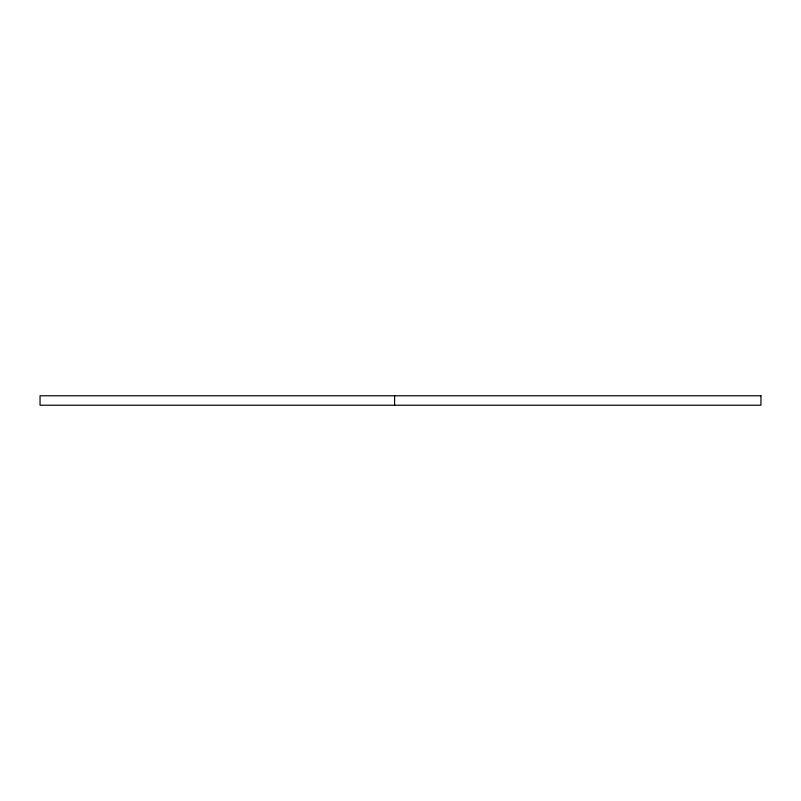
<?xml version="1.0" encoding="UTF-8"?>
<svg xmlns="http://www.w3.org/2000/svg" width="801" height="801" viewBox="0 0 801 801"><rect width="100%" height="100%" fill="white"/><g stroke="black" fill="none" stroke-linecap="round" stroke-linejoin="round"><path stroke-width="1.2" d="M394.593 395.774L394.593 405.226M760.95 395.774L40.05 395.774L40.05 405.226L760.95 405.226L760.95 395.774"/></g></svg>
